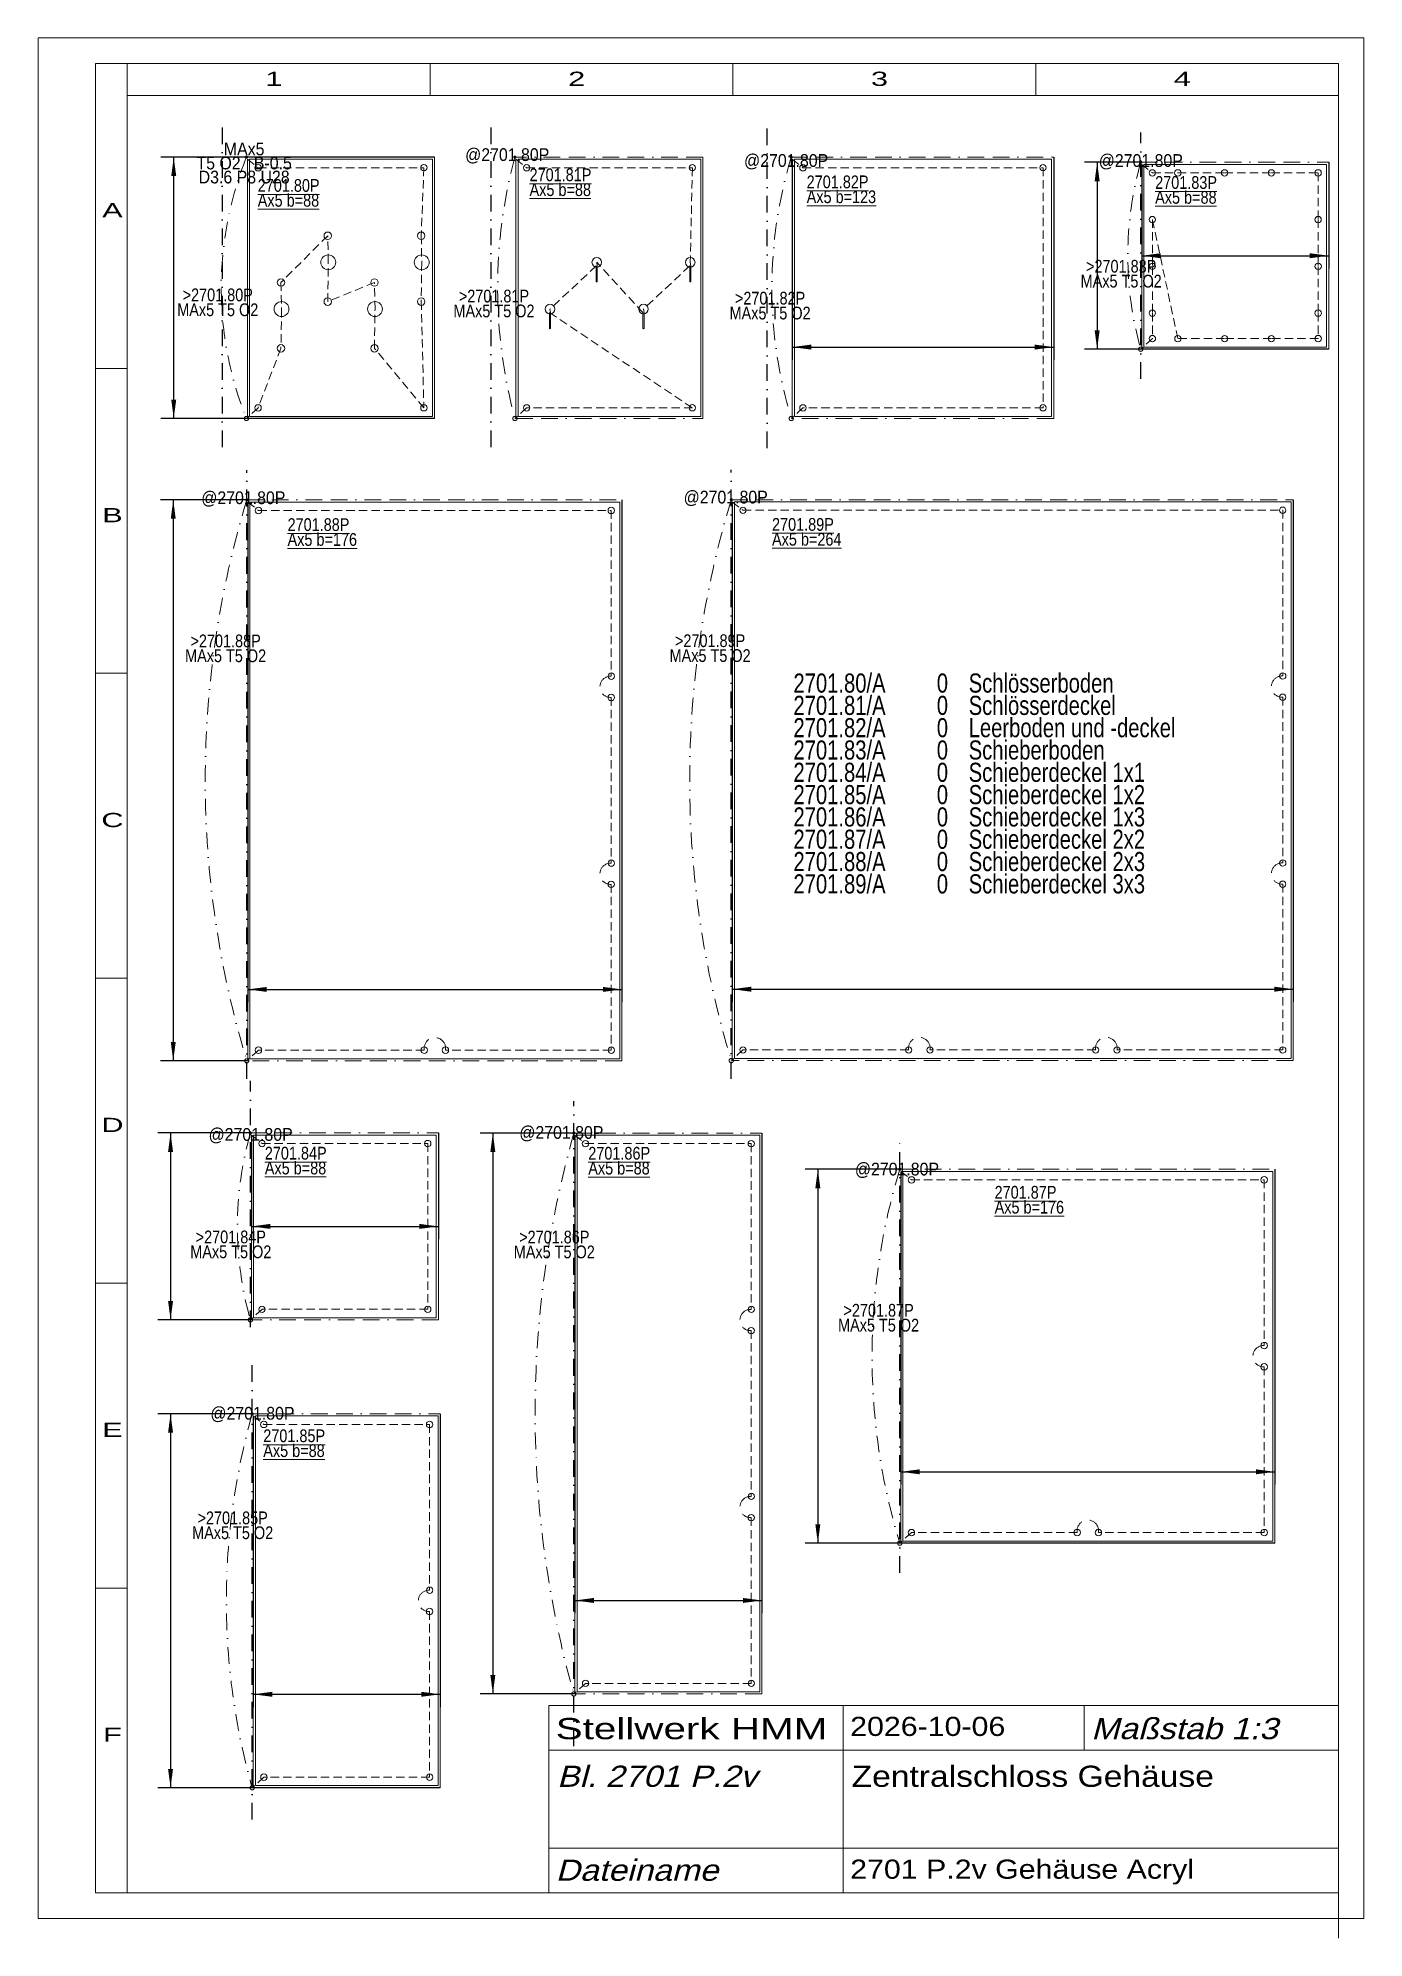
# Model space of a CAD drawing. Extents: x 3 to 627, y -6 to 888.
import ezdxf
from ezdxf.enums import TextEntityAlignment as Align

# ---------------------------------------------------------------- set-up
doc = ezdxf.new("R2010")
doc.units = 0
doc.header["$LTSCALE"] = 15.75
for name, pattern in [('BORDER', [1.75, 0.5, -0.25, 0.5, -0.25, 0, -0.25]), ('DASHDOT', [1, 0.5, -0.25, 0, -0.25]), ('DASHED', [0.75, 0.5, -0.25]), ('HIDDEN', [0.375, 0.25, -0.125]), ('PHANTOM', [2.5, 1.25, -0.25, 0.25, -0.25, 0.25, -0.25])]:
    doc.linetypes.add(name, pattern=pattern)
for name, color, linetype, lineweight in [('2701 BODEN UND DECKEL', 142, 'CONTINUOUS', 18), ('2701_80P', 230, 'CONTINUOUS', 13), ('2701_81P', 230, 'CONTINUOUS', 13), ('2701_82P', 230, 'CONTINUOUS', 13), ('2701_83P', 230, 'CONTINUOUS', 13), ('2701_84P', 230, 'CONTINUOUS', 13), ('2701_85P', 230, 'CONTINUOUS', 13), ('2701_86P', 230, 'CONTINUOUS', 13), ('2701_87P', 230, 'CONTINUOUS', 13), ('2701_88P', 230, 'CONTINUOUS', 13), ('2701_89P', 230, 'CONTINUOUS', 13), ('2701___ ZENTRALSCHLOSS', 230, 'CONTINUOUS', 13), ('BEMASSUNG', 7, 'CONTINUOUS', 25), ('BESCHRIFTUNG0', 7, 'CONTINUOUS', 25), ('MASSGRENZEN', 172, 'CONTINUOUS', 25), ('MASSLINIEN', 172, 'CONTINUOUS', 25), ('MASSTEXTE', 212, 'CONTINUOUS', 25), ('MITTELLINIEN', 5, 'DASHDOT', 25), ('STANDARD', 7, 'CONTINUOUS', 0)]:
    doc.layers.add(name, color=color, linetype=linetype, lineweight=lineweight)
doc.styles.add('Arial', font='arial.ttf')

# ---------------------------------------------------------------- blocks, each defined once
blk = doc.blocks.new('D548357632')
at = {"layer": 'MASSGRENZEN'}
for points in [[(357.97, 742.53), (366.89, 743.7), (366.89, 741.35)], [(480.97, 742.53), (472.05, 741.35), (472.05, 743.7)]]:
    blk.add_solid(points, dxfattribs=at)
at = {"layer": 'MASSLINIEN', "color": 172}
for p, q in [((480.97, 831.92), (480.97, 736.53)), ((357.97, 830.92), (357.97, 736.53)), ((357.97, 742.53), (480.97, 742.53))]:
    blk.add_line(p, q, dxfattribs=at)
blk = doc.blocks.new('D548357376')
at = {"layer": 'MASSGRENZEN'}
for points in [[(522.43, 785.53), (531.35, 786.7), (531.35, 784.35)], [(610.43, 785.53), (601.5, 784.35), (601.5, 786.7)]]:
    blk.add_solid(points, dxfattribs=at)
at = {"layer": 'MASSLINIEN', "color": 172}
for p, q in [((522.43, 828.53), (522.43, 779.53)), ((610.43, 829.53), (610.43, 779.53)), ((522.43, 785.53), (610.43, 785.53))]:
    blk.add_line(p, q, dxfattribs=at)
blk = doc.blocks.new('D548357120')
at = {"layer": 'MASSGRENZEN'}
for points in [[(101.75, 440.22), (110.68, 441.4), (110.68, 439.05)], [(277.75, 440.22), (268.83, 439.05), (268.83, 441.4)]]:
    blk.add_solid(points, dxfattribs=at)
at = {"layer": 'MASSLINIEN', "color": 172}
for p, q in [((101.75, 669.62), (101.75, 434.22)), ((277.75, 670.62), (277.75, 434.22)), ((101.75, 440.22), (277.75, 440.22))]:
    blk.add_line(p, q, dxfattribs=at)
blk = doc.blocks.new('D548356864')
at = {"layer": 'MASSGRENZEN'}
for points in [[(103.44, 328.68), (112.36, 329.86), (112.36, 327.51)], [(191.44, 328.68), (182.51, 327.51), (182.51, 329.86)]]:
    blk.add_solid(points, dxfattribs=at)
at = {"layer": 'MASSLINIEN', "color": 172}
for p, q in [((103.44, 371.68), (103.44, 322.68)), ((191.44, 372.68), (191.44, 322.68)), ((103.44, 328.68), (191.44, 328.68))]:
    blk.add_line(p, q, dxfattribs=at)
blk = doc.blocks.new('D548356608')
at = {"layer": 'MASSGRENZEN'}
for points in [[(409.03, 213.18), (417.96, 214.36), (417.96, 212.01)], [(585.03, 213.18), (576.11, 212.01), (576.11, 214.36)]]:
    blk.add_solid(points, dxfattribs=at)
at = {"layer": 'MASSLINIEN', "color": 172}
for p, q in [((409.03, 354.58), (409.03, 207.18)), ((585.03, 355.58), (585.03, 207.18)), ((409.03, 213.18), (585.03, 213.18))]:
    blk.add_line(p, q, dxfattribs=at)
blk = doc.blocks.new('D548356096')
at = {"layer": 'MASSGRENZEN'}
for points in [[(329.74, 440.32), (338.66, 441.49), (338.66, 439.14)], [(593.74, 440.32), (584.81, 439.14), (584.81, 441.49)]]:
    blk.add_solid(points, dxfattribs=at)
at = {"layer": 'MASSLINIEN', "color": 172}
for p, q in [((593.74, 670.71), (593.74, 434.32)), ((329.74, 669.71), (329.74, 434.32)), ((329.74, 440.32), (593.74, 440.32))]:
    blk.add_line(p, q, dxfattribs=at)
blk = doc.blocks.new('D548355840')
at = {"layer": 'MASSGRENZEN'}
for points in [[(104.3, 108.47), (113.23, 109.64), (113.23, 107.3)], [(192.3, 108.47), (183.38, 107.3), (183.38, 109.64)]]:
    blk.add_solid(points, dxfattribs=at)
at = {"layer": 'MASSLINIEN', "color": 172}
for p, q in [((104.3, 239.47), (104.3, 102.47)), ((192.3, 240.47), (192.3, 102.47)), ((104.3, 108.47), (192.3, 108.47))]:
    blk.add_line(p, q, dxfattribs=at)
blk = doc.blocks.new('D548355584')
at = {"layer": 'MASSGRENZEN'}
for points in [[(255.67, 152.63), (264.59, 153.81), (264.59, 151.46)], [(343.67, 152.63), (334.74, 151.46), (334.74, 153.81)]]:
    blk.add_solid(points, dxfattribs=at)
at = {"layer": 'MASSLINIEN', "color": 172}
for p, q in [((255.67, 371.63), (255.67, 146.63)), ((343.67, 372.63), (343.67, 146.63)), ((255.67, 152.63), (343.67, 152.63))]:
    blk.add_line(p, q, dxfattribs=at)
blk = doc.blocks.new('D548355328')
at = {"layer": 'MASSGRENZEN'}
for points in [[(66.87, 831.92), (68.05, 823), (65.7, 823)], [(66.87, 708.92), (65.7, 717.85), (68.05, 717.85)]]:
    blk.add_solid(points, dxfattribs=at)
at = {"layer": 'MASSLINIEN', "color": 172}
for p, q in [((189.59, 831.92), (60.87, 831.92)), ((66.87, 708.92), (66.87, 831.92)), ((189.59, 708.92), (60.87, 708.92))]:
    blk.add_line(p, q, dxfattribs=at)
blk = doc.blocks.new('D548355072')
at = {"layer": 'MASSGRENZEN'}
for points in [[(66.64, 670.62), (67.81, 661.7), (65.47, 661.7)], [(66.64, 406.62), (65.47, 415.54), (67.81, 415.54)]]:
    blk.add_solid(points, dxfattribs=at)
at = {"layer": 'MASSLINIEN', "color": 172}
for p, q in [((101.25, 670.62), (60.64, 670.62)), ((66.64, 670.62), (66.64, 406.62)), ((101.75, 406.62), (60.64, 406.62))]:
    blk.add_line(p, q, dxfattribs=at)
blk = doc.blocks.new('D548354816')
at = {"layer": 'MASSGRENZEN'}
for points in [[(65.38, 372.68), (66.55, 363.76), (64.2, 363.76)], [(65.38, 284.68), (64.2, 293.61), (66.55, 293.61)]]:
    blk.add_solid(points, dxfattribs=at)
at = {"layer": 'MASSLINIEN', "color": 172}
for p, q in [((102.94, 372.68), (59.38, 372.68)), ((65.38, 372.68), (65.38, 284.68)), ((103.44, 284.68), (59.38, 284.68))]:
    blk.add_line(p, q, dxfattribs=at)
blk = doc.blocks.new('D548354560')
at = {"layer": 'MASSGRENZEN'}
for points in [[(65.38, 240.47), (66.55, 231.55), (64.2, 231.55)], [(65.38, 64.47), (64.2, 73.39), (66.55, 73.39)]]:
    blk.add_solid(points, dxfattribs=at)
at = {"layer": 'MASSLINIEN', "color": 172}
for p, q in [((103.8, 240.47), (59.38, 240.47)), ((65.38, 240.47), (65.38, 64.47)), ((192.3, 64.47), (59.38, 64.47))]:
    blk.add_line(p, q, dxfattribs=at)
blk = doc.blocks.new('D548354304')
at = {"layer": 'MASSGRENZEN'}
for points in [[(217.05, 372.63), (218.22, 363.71), (215.87, 363.71)], [(217.05, 108.63), (215.87, 117.56), (218.22, 117.56)]]:
    blk.add_solid(points, dxfattribs=at)
at = {"layer": 'MASSLINIEN', "color": 172}
for p, q in [((255.17, 372.63), (211.05, 372.63)), ((217.05, 372.63), (217.05, 108.63)), ((255.67, 108.63), (211.05, 108.63))]:
    blk.add_line(p, q, dxfattribs=at)
blk = doc.blocks.new('D548354048')
at = {"layer": 'MASSGRENZEN'}
for points in [[(369.98, 355.58), (371.16, 346.66), (368.81, 346.66)], [(369.98, 179.58), (368.81, 188.5), (371.16, 188.5)]]:
    blk.add_solid(points, dxfattribs=at)
at = {"layer": 'MASSLINIEN', "color": 172}
for p, q in [((408.53, 355.58), (363.98, 355.58)), ((369.98, 355.58), (369.98, 179.58)), ((585.03, 179.58), (363.98, 179.58))]:
    blk.add_line(p, q, dxfattribs=at)
blk = doc.blocks.new('D548353792')
at = {"layer": 'MASSGRENZEN'}
for points in [[(501.43, 829.53), (502.6, 820.6), (500.25, 820.6)], [(501.43, 741.53), (500.25, 750.45), (502.6, 750.45)]]:
    blk.add_solid(points, dxfattribs=at)
at = {"layer": 'MASSLINIEN', "color": 172}
for p, q in [((521.93, 829.53), (495.43, 829.53)), ((501.43, 829.53), (501.43, 741.53)), ((610.43, 741.53), (495.43, 741.53))]:
    blk.add_line(p, q, dxfattribs=at)

msp = doc.modelspace()

# ---------------------------------------------------------------- linework, layer by layer
at = {"layer": '2701 BODEN UND DECKEL'}
for p, q in [((188.59, 830.92), (102.59, 830.92)), ((102.59, 830.92), (102.59, 709.92)), ((188.59, 709.92), (188.59, 830.92)), ((228.94, 830.92), (228.94, 709.92)), ((314.94, 830.92), (228.94, 830.92)), ((314.94, 709.92), (314.94, 830.92)), ((358.97, 830.92), (479.97, 830.92)), ((358.97, 709.92), (358.97, 830.92)), ((479.97, 830.92), (479.97, 709.92)), ((523.43, 828.53), (609.43, 828.53)), ((523.43, 742.53), (523.43, 828.53)), ((609.43, 828.53), (609.43, 742.53)), ((609.43, 742.53), (523.43, 742.53)), ((102.59, 709.92), (188.59, 709.92)), ((228.94, 709.92), (314.94, 709.92)), ((479.97, 709.92), (358.97, 709.92)), ((102.75, 669.62), (276.75, 669.62)), ((102.75, 407.62), (102.75, 669.62)), ((276.75, 669.62), (276.75, 407.62)), ((330.74, 407.71), (330.74, 669.71)), ((330.74, 669.71), (592.74, 669.71)), ((592.74, 669.71), (592.74, 407.71)), ((276.75, 407.62), (102.75, 407.62)), ((592.74, 407.71), (330.74, 407.71)), ((104.44, 371.68), (190.44, 371.68)), ((104.44, 285.68), (104.44, 371.68)), ((190.44, 371.68), (190.44, 285.68)), ((256.67, 109.63), (256.67, 371.63)), ((256.67, 371.63), (342.67, 371.63)), ((342.67, 371.63), (342.67, 109.63)), ((410.03, 180.58), (410.03, 354.58)), ((410.03, 354.58), (584.03, 354.58)), ((584.03, 354.58), (584.03, 180.58)), ((190.44, 285.68), (104.44, 285.68)), ((105.3, 239.47), (191.3, 239.47)), ((105.3, 65.47), (105.3, 239.47)), ((191.3, 239.47), (191.3, 65.47)), ((584.03, 180.58), (410.03, 180.58)), ((342.67, 109.63), (256.67, 109.63)), ((191.3, 65.47), (105.3, 65.47))]:
    msp.add_line(p, q, dxfattribs=at)
at = {"layer": '2701_80P', "linetype": 'BORDER'}
for p, q in [((189.59, 831.92), (101.09, 831.92)), ((101.59, 708.92), (189.59, 708.92))]:
    msp.add_line(p, q, dxfattribs=at)
at = {"layer": '2701_80P', "linetype": 'CONTINUOUS'}
for p, q in [((189.59, 708.92), (189.59, 831.92)), ((101.59, 830.92), (101.59, 708.92))]:
    msp.add_line(p, q, dxfattribs=at)
at = {"layer": '2701_80P', "linetype": 'HIDDEN'}
for p, q in [((101.59, 830.92), (106.59, 826.92)), ((106.59, 826.92), (184.59, 826.95)), ((184.59, 826.95), (183.34, 794.93)), ((139.34, 794.93), (117.34, 772.93)), ((139.59, 782.43), (139.34, 794.93)), ((183.34, 794.93), (183.59, 782.43)), ((139.34, 763.93), (139.59, 782.43)), ((183.59, 782.43), (183.34, 763.93)), ((117.34, 772.93), (117.59, 760.43)), ((161.34, 772.93), (139.34, 763.93)), ((161.59, 760.43), (161.34, 772.93)), ((117.59, 760.43), (117.34, 741.93)), ((161.34, 741.93), (161.59, 760.43)), ((183.34, 763.93), (184.59, 713.95)), ((117.34, 741.93), (106.59, 713.92)), ((184.59, 713.95), (161.34, 741.93)), ((106.59, 713.92), (101.09, 708.92))]:
    msp.add_line(p, q, dxfattribs=at)
at = {"layer": '2701_80P', "linetype": 'PHANTOM'}
for centre, radius in [((101.09, 831.92), 0.5), ((101.09, 708.92), 1)]:
    msp.add_circle(centre, radius, dxfattribs=at)
at = {"layer": '2701_80P'}
for centre, radius in [((106.59, 826.92), 1.5), ((184.59, 826.95), 1.5), ((139.34, 794.93), 1.75), ((183.34, 794.93), 1.75), ((139.59, 782.43), 3.5), ((183.59, 782.43), 3.5), ((117.34, 772.93), 1.75), ((161.34, 772.93), 1.75), ((117.59, 760.43), 3.5), ((139.34, 763.93), 1.75), ((161.59, 760.43), 3.5), ((183.34, 763.93), 1.75), ((117.34, 741.93), 1.75), ((161.34, 741.93), 1.75), ((106.59, 713.92), 1.5), ((184.59, 713.95), 1.5)]:
    msp.add_circle(centre, radius, dxfattribs=at)
at = {"layer": '2701_81P', "linetype": 'BORDER'}
for p, q in [((315.94, 831.92), (227.44, 831.92)), ((227.94, 708.92), (315.94, 708.92))]:
    msp.add_line(p, q, dxfattribs=at)
at = {"layer": '2701_81P', "linetype": 'CONTINUOUS'}
for p, q in [((315.94, 708.92), (315.94, 831.92)), ((227.94, 830.92), (227.94, 708.92))]:
    msp.add_line(p, q, dxfattribs=at)
at = {"layer": '2701_81P', "linetype": 'HIDDEN'}
for p, q in [((227.94, 830.92), (232.94, 826.92)), ((232.94, 826.92), (310.94, 826.95)), ((310.94, 826.95), (309.94, 782.43)), ((265.69, 780.74), (243.94, 760.43)), ((287.69, 758.74), (265.94, 782.43)), ((309.69, 780.74), (287.94, 760.43)), ((243.69, 758.74), (310.94, 713.95)), ((232.94, 713.92), (227.44, 708.92)), ((310.94, 713.95), (232.94, 713.92))]:
    msp.add_line(p, q, dxfattribs=at)
at = {"layer": '2701_81P'}
for p, q in [((265.69, 780.74), (265.69, 773.43)), ((266.19, 780.74), (265.94, 782.43)), ((266.19, 780.74), (266.19, 773.43)), ((309.69, 780.74), (309.69, 773.43)), ((310.19, 780.74), (309.94, 782.43)), ((310.19, 780.74), (310.19, 773.43)), ((244.19, 758.74), (243.94, 760.43)), ((288.19, 758.74), (287.94, 760.43)), ((243.69, 758.74), (243.69, 751.43)), ((244.19, 758.74), (244.19, 751.43)), ((287.69, 758.74), (287.69, 751.43)), ((288.19, 758.74), (288.19, 751.43))]:
    msp.add_line(p, q, dxfattribs=at)
at = {"layer": '2701_81P', "linetype": 'PHANTOM'}
for centre, radius in [((227.44, 831.92), 0.5), ((227.44, 708.92), 1)]:
    msp.add_circle(centre, radius, dxfattribs=at)
at = {"layer": '2701_81P'}
for centre, radius in [((232.94, 826.92), 1.5), ((310.94, 826.95), 1.5), ((265.94, 782.43), 2.25), ((309.94, 782.43), 2.25), ((243.94, 760.43), 2.25), ((287.94, 760.43), 2.25), ((232.94, 713.92), 1.5), ((310.94, 713.95), 1.5)]:
    msp.add_circle(centre, radius, dxfattribs=at)
for centre in [(265.94, 773.43), (309.94, 773.43), (243.94, 751.43), (287.94, 751.43)]:
    msp.add_arc(centre, 0.25, 180, 360, dxfattribs=at)
at = {"layer": '2701_82P', "linetype": 'BORDER'}
for p, q in [((357.47, 831.92), (480.97, 831.92)), ((480.97, 708.92), (357.97, 708.92))]:
    msp.add_line(p, q, dxfattribs=at)
at = {"layer": '2701_82P', "linetype": 'CONTINUOUS'}
for p, q in [((480.97, 831.92), (480.97, 708.92)), ((357.97, 708.92), (357.97, 830.92))]:
    msp.add_line(p, q, dxfattribs=at)
at = {"layer": '2701_82P', "linetype": 'HIDDEN'}
for p, q in [((357.97, 830.92), (362.97, 826.92)), ((362.97, 826.92), (475.97, 826.95)), ((475.97, 826.95), (475.97, 713.95)), ((362.97, 713.92), (357.47, 708.92)), ((475.97, 713.95), (362.97, 713.92))]:
    msp.add_line(p, q, dxfattribs=at)
at = {"layer": '2701_82P', "linetype": 'PHANTOM'}
for centre, radius in [((357.47, 831.92), 0.5), ((357.47, 708.92), 1)]:
    msp.add_circle(centre, radius, dxfattribs=at)
at = {"layer": '2701_82P'}
for centre in [(362.97, 826.92), (475.97, 826.95), (362.97, 713.92), (475.97, 713.95)]:
    msp.add_circle(centre, 1.5, dxfattribs=at)
at = {"layer": '2701_83P', "linetype": 'BORDER'}
for p, q in [((521.93, 829.53), (610.43, 829.53)), ((610.43, 741.53), (522.43, 741.53))]:
    msp.add_line(p, q, dxfattribs=at)
at = {"layer": '2701_83P', "linetype": 'HIDDEN'}
for p, q in [((522.43, 828.53), (527.41, 824.53)), ((527.41, 824.53), (539.4, 824.53)), ((539.4, 824.53), (561.4, 824.53)), ((561.4, 824.53), (583.4, 824.53)), ((583.4, 824.53), (605.4, 824.53)), ((605.4, 824.53), (605.4, 802.53)), ((539.42, 746.51), (527.41, 802.53)), ((527.41, 802.53), (527.41, 780.53)), ((605.4, 802.53), (605.43, 780.53)), ((527.41, 780.53), (527.41, 758.53)), ((605.43, 780.53), (605.43, 758.53)), ((527.41, 758.53), (527.43, 746.53)), ((605.43, 758.53), (605.43, 746.53)), ((527.43, 746.53), (521.93, 741.53)), ((561.42, 746.51), (539.42, 746.51)), ((583.42, 746.51), (561.42, 746.51)), ((605.43, 746.53), (583.42, 746.51))]:
    msp.add_line(p, q, dxfattribs=at)
at = {"layer": '2701_83P', "linetype": 'CONTINUOUS'}
for p, q in [((522.43, 741.53), (522.43, 828.53)), ((610.43, 829.53), (610.43, 741.53))]:
    msp.add_line(p, q, dxfattribs=at)
at = {"layer": '2701_83P', "linetype": 'PHANTOM'}
for centre, radius in [((521.93, 829.53), 0.5), ((521.93, 741.53), 1)]:
    msp.add_circle(centre, radius, dxfattribs=at)
at = {"layer": '2701_83P'}
for centre in [(527.41, 824.53), (539.4, 824.53), (561.4, 824.53), (583.4, 824.53), (605.4, 824.53), (527.41, 802.53), (605.4, 802.53), (527.41, 780.53), (605.43, 780.53), (527.41, 758.53), (605.43, 758.53), (527.43, 746.53), (539.42, 746.51), (561.42, 746.51), (583.42, 746.51), (605.43, 746.53)]:
    msp.add_circle(centre, 1.5, dxfattribs=at)
at = {"layer": '2701_84P', "linetype": 'BORDER'}
for p, q in [((102.94, 372.68), (191.44, 372.68)), ((191.44, 284.68), (103.44, 284.68))]:
    msp.add_line(p, q, dxfattribs=at)
at = {"layer": '2701_84P', "linetype": 'HIDDEN'}
for p, q in [((103.44, 371.68), (108.42, 367.68)), ((108.42, 367.68), (186.41, 367.68)), ((186.41, 367.68), (186.44, 289.68)), ((108.44, 289.68), (102.94, 284.68)), ((186.44, 289.68), (108.44, 289.68))]:
    msp.add_line(p, q, dxfattribs=at)
at = {"layer": '2701_84P', "linetype": 'CONTINUOUS'}
for p, q in [((103.44, 284.68), (103.44, 371.68)), ((191.44, 372.68), (191.44, 284.68))]:
    msp.add_line(p, q, dxfattribs=at)
at = {"layer": '2701_84P', "linetype": 'PHANTOM'}
for centre, radius in [((102.94, 372.68), 0.5), ((102.94, 284.68), 1)]:
    msp.add_circle(centre, radius, dxfattribs=at)
at = {"layer": '2701_84P'}
for centre in [(108.42, 367.68), (186.41, 367.68), (108.44, 289.68), (186.44, 289.68)]:
    msp.add_circle(centre, 1.5, dxfattribs=at)
at = {"layer": '2701_85P', "linetype": 'BORDER'}
for p, q in [((103.8, 240.47), (192.3, 240.47)), ((192.3, 64.47), (104.3, 64.47))]:
    msp.add_line(p, q, dxfattribs=at)
at = {"layer": '2701_85P', "linetype": 'HIDDEN'}
for p, q in [((104.3, 239.47), (109.28, 235.47)), ((109.28, 235.47), (187.27, 235.47)), ((187.27, 235.47), (187.3, 157.47)), ((187.27, 147.47), (187.3, 69.47)), ((109.3, 69.47), (103.8, 64.47)), ((187.3, 69.47), (109.3, 69.47))]:
    msp.add_line(p, q, dxfattribs=at)
at = {"layer": '2701_85P', "linetype": 'CONTINUOUS'}
for p, q in [((104.3, 64.47), (104.3, 239.47)), ((192.3, 240.47), (192.3, 64.47))]:
    msp.add_line(p, q, dxfattribs=at)
at = {"layer": '2701_85P', "linetype": 'PHANTOM'}
for centre, radius in [((103.8, 240.47), 0.5), ((103.8, 64.47), 1)]:
    msp.add_circle(centre, radius, dxfattribs=at)
at = {"layer": '2701_85P'}
for centre in [(109.28, 235.47), (187.27, 235.47), (187.3, 157.47), (187.27, 147.47), (109.3, 69.47), (187.3, 69.47)]:
    msp.add_circle(centre, 1.5, dxfattribs=at)
at = {"layer": '2701_85P', "linetype": 'DASHED'}
msp.add_arc((186.98, 152.47), 5.01, 86.35603, 273.30959, dxfattribs=at)
at = {"layer": '2701_86P', "linetype": 'BORDER'}
for p, q in [((255.17, 372.63), (343.67, 372.63)), ((343.67, 108.63), (255.67, 108.63))]:
    msp.add_line(p, q, dxfattribs=at)
at = {"layer": '2701_86P', "linetype": 'HIDDEN'}
for p, q in [((255.67, 371.63), (260.65, 367.63)), ((260.65, 367.63), (338.64, 367.63)), ((338.64, 367.63), (338.67, 289.63)), ((338.64, 279.63), (338.67, 201.63)), ((338.64, 191.63), (338.67, 113.63)), ((260.67, 113.63), (255.17, 108.63)), ((338.67, 113.63), (260.67, 113.63))]:
    msp.add_line(p, q, dxfattribs=at)
at = {"layer": '2701_86P', "linetype": 'CONTINUOUS'}
for p, q in [((255.67, 108.63), (255.67, 371.63)), ((343.67, 372.63), (343.67, 108.63))]:
    msp.add_line(p, q, dxfattribs=at)
at = {"layer": '2701_86P', "linetype": 'PHANTOM'}
for centre, radius in [((255.17, 372.63), 0.5), ((255.17, 108.63), 1)]:
    msp.add_circle(centre, radius, dxfattribs=at)
at = {"layer": '2701_86P'}
for centre in [(260.65, 367.63), (338.64, 367.63), (338.67, 289.63), (338.64, 279.63), (338.67, 201.63), (338.64, 191.63), (260.67, 113.63), (338.67, 113.63)]:
    msp.add_circle(centre, 1.5, dxfattribs=at)
at = {"layer": '2701_86P', "linetype": 'DASHED'}
for centre in [(338.35, 284.63), (338.35, 196.63)]:
    msp.add_arc(centre, 5.01, 86.35603, 273.30959, dxfattribs=at)
at = {"layer": '2701_87P', "linetype": 'BORDER'}
for p, q in [((408.53, 355.58), (585.03, 355.58)), ((585.03, 179.58), (409.03, 179.58))]:
    msp.add_line(p, q, dxfattribs=at)
at = {"layer": '2701_87P', "linetype": 'HIDDEN'}
for p, q in [((409.03, 354.58), (414.03, 350.58)), ((414.03, 350.58), (580.03, 350.61)), ((580.03, 350.61), (580.06, 272.61)), ((580.03, 262.61), (580.06, 184.59)), ((414.03, 184.58), (408.53, 179.58)), ((492.04, 184.59), (414.03, 184.58)), ((580.06, 184.59), (502.03, 184.58))]:
    msp.add_line(p, q, dxfattribs=at)
at = {"layer": '2701_87P', "linetype": 'CONTINUOUS'}
for p, q in [((409.03, 179.58), (409.03, 354.58)), ((585.03, 355.58), (585.03, 179.58))]:
    msp.add_line(p, q, dxfattribs=at)
at = {"layer": '2701_87P', "linetype": 'PHANTOM'}
for centre, radius in [((408.53, 355.58), 0.5), ((408.53, 179.58), 1)]:
    msp.add_circle(centre, radius, dxfattribs=at)
at = {"layer": '2701_87P'}
for centre in [(414.03, 350.58), (580.03, 350.61), (580.06, 272.61), (580.03, 262.61), (414.03, 184.58), (492.04, 184.59), (502.03, 184.58), (580.06, 184.59)]:
    msp.add_circle(centre, 1.5, dxfattribs=at)
at = {"layer": '2701_87P', "linetype": 'DASHED'}
for centre, radius, start, end in [((579.74, 267.61), 5.01, 86.35603, 273.30959), ((497.04, 185.43), 5.07, 350.39467, 549.44816)]:
    msp.add_arc(centre, radius, start, end, dxfattribs=at)
at = {"layer": '2701_88P', "linetype": 'BORDER'}
for p, q in [((101.25, 670.62), (277.75, 670.62)), ((277.75, 406.62), (101.75, 406.62))]:
    msp.add_line(p, q, dxfattribs=at)
at = {"layer": '2701_88P', "linetype": 'CONTINUOUS'}
for p, q in [((101.75, 406.62), (101.75, 669.62)), ((277.75, 670.62), (277.75, 406.62))]:
    msp.add_line(p, q, dxfattribs=at)
at = {"layer": '2701_88P', "linetype": 'HIDDEN'}
for p, q in [((101.75, 669.62), (106.75, 665.62)), ((106.75, 665.62), (272.75, 665.65)), ((272.75, 665.65), (272.78, 587.65)), ((272.75, 577.65), (272.78, 499.65)), ((272.75, 489.65), (272.78, 411.63)), ((106.75, 411.62), (101.25, 406.62)), ((184.76, 411.63), (106.75, 411.62)), ((272.78, 411.63), (194.75, 411.62))]:
    msp.add_line(p, q, dxfattribs=at)
at = {"layer": '2701_88P', "linetype": 'PHANTOM'}
for centre, radius in [((101.25, 670.62), 0.5), ((101.25, 406.62), 1)]:
    msp.add_circle(centre, radius, dxfattribs=at)
at = {"layer": '2701_88P'}
for centre in [(106.75, 665.62), (272.75, 665.65), (272.78, 587.65), (272.75, 577.65), (272.78, 499.65), (272.75, 489.65), (106.75, 411.62), (184.76, 411.63), (194.75, 411.62), (272.78, 411.63)]:
    msp.add_circle(centre, 1.5, dxfattribs=at)
at = {"layer": '2701_88P', "linetype": 'DASHED'}
for centre, radius, start, end in [((272.46, 582.65), 5.01, 86.35603, 273.30959), ((272.46, 494.65), 5.01, 86.35603, 273.30959), ((189.76, 412.47), 5.07, 350.39467, 549.44816)]:
    msp.add_arc(centre, radius, start, end, dxfattribs=at)
at = {"layer": '2701_89P', "linetype": 'BORDER'}
for p, q in [((329.24, 670.71), (593.74, 670.71)), ((593.74, 406.71), (329.74, 406.71))]:
    msp.add_line(p, q, dxfattribs=at)
at = {"layer": '2701_89P', "linetype": 'CONTINUOUS'}
for p, q in [((593.74, 670.71), (593.74, 406.71)), ((329.74, 406.71), (329.74, 669.71))]:
    msp.add_line(p, q, dxfattribs=at)
at = {"layer": '2701_89P', "linetype": 'HIDDEN'}
for p, q in [((329.74, 669.71), (334.74, 665.71)), ((334.74, 665.71), (588.74, 665.74)), ((588.74, 665.74), (588.77, 587.74)), ((588.74, 577.74), (588.77, 499.74)), ((588.74, 489.74), (588.77, 411.73)), ((334.74, 411.71), (329.24, 406.71)), ((412.74, 411.73), (334.74, 411.71)), ((500.74, 411.73), (422.74, 411.71)), ((588.77, 411.73), (510.74, 411.71))]:
    msp.add_line(p, q, dxfattribs=at)
at = {"layer": '2701_89P', "linetype": 'PHANTOM'}
for centre, radius in [((329.24, 670.71), 0.5), ((329.24, 406.71), 1)]:
    msp.add_circle(centre, radius, dxfattribs=at)
at = {"layer": '2701_89P'}
for centre in [(334.74, 665.71), (588.74, 665.74), (588.77, 587.74), (588.74, 577.74), (588.77, 499.74), (588.74, 489.74), (334.74, 411.71), (412.74, 411.73), (422.74, 411.71), (500.74, 411.73), (510.74, 411.71), (588.77, 411.73)]:
    msp.add_circle(centre, 1.5, dxfattribs=at)
at = {"layer": '2701_89P', "linetype": 'DASHED'}
for centre, radius, start, end in [((588.45, 582.74), 5.01, 86.35603, 273.30959), ((588.45, 494.74), 5.01, 86.35603, 273.30959), ((417.74, 412.56), 5.07, 350.39467, 549.44816), ((505.74, 412.56), 5.07, 350.39467, 549.44816)]:
    msp.add_arc(centre, radius, start, end, dxfattribs=at)
at = {"layer": '2701___ ZENTRALSCHLOSS', "linetype": 'DASHDOT'}
for centre, radius, start, end in [((254.49, 770.42), 165.26, 158.15251, 201.84749), ((455.66, 770.42), 236.37, 164.91888, 195.08112), ((560.35, 770.42), 211.99, 163.13597, 196.86403), ((678.07, 785.53), 162.22, 164.26242, 195.73758), ((764.68, 538.71), 455.01, 163.13597, 196.86403), ((536.7, 538.62), 455.01, 163.13597, 196.86403), ((259.08, 328.68), 162.22, 164.26242, 195.73758), ((723.59, 240.63), 486.67, 164.26242, 195.73758), ((698.83, 267.58), 303.34, 163.13597, 196.86403), ((416.09, 152.47), 324.45, 164.26242, 195.73758)]:
    msp.add_arc(centre, radius, start, end, dxfattribs=at)
at = {"layer": 'MITTELLINIEN'}
for p, q in [((89.72, 845.92), (89.72, 694.92)), ((216.06, 845.92), (216.06, 694.92)), ((346.09, 694.92), (346.09, 845.92)), ((521.93, 727.53), (521.93, 843.53)), ((101.25, 398.12), (101.25, 684.62)), ((329.24, 398.21), (329.24, 684.71)), ((102.94, 281.25), (102.94, 397.25)), ((255.17, 84.06), (255.17, 387.63)), ((408.53, 165.58), (408.53, 369.58)), ((103.8, 49.47), (103.8, 265.04))]:
    msp.add_line(p, q, dxfattribs=at)
at = {"layer": 'STANDARD'}
for p, q in [((3, 3), (3, 888)), ((3, 888), (627, 888)), ((627, 888), (627, 3)), ((30, 15), (30, 876)), ((30, 876), (45, 876)), ((45, 876), (615, 876)), ((45, 861), (45, 876)), ((187.5, 876), (187.5, 861)), ((330, 876), (330, 861)), ((472.5, 876), (472.5, 861)), ((615, 876), (615, 861)), ((615, 876), (615, -6.23)), ((45, 861), (615, 861)), ((45, 15), (45, 861)), ((30, 732.5), (45, 732.5)), ((30, 589), (45, 589)), ((615, 525.12), (615, 15)), ((30, 445.5), (45, 445.5)), ((30, 302), (45, 302)), ((30, 158.5), (45, 158.5)), ((30, 15), (45, 15)), ((615, 15), (45, 15)), ((627, 3), (3, 3))]:
    msp.add_line(p, q, dxfattribs=at)
at = {"layer": 'STANDARD', "lineweight": 0}
for p, q in [((243.32, 103.2), (615, 103.2)), ((243.32, 103.2), (243.32, 15)), ((381.92, 103.2), (381.92, 15)), ((495.32, 103.2), (495.32, 82.2)), ((243.32, 82.2), (615, 82.2)), ((243.32, 36), (615, 36))]:
    msp.add_line(p, q, dxfattribs=at)

# ---------------------------------------------------------------- block references
at = {"layer": 'BEMASSUNG'}
for name in ['D548355328', 'D548357632', 'D548353792', 'D548357376', 'D548356096', 'D548355072', 'D548357120', 'D548354816', 'D548356864', 'D548354304', 'D548355584', 'D548354048', 'D548356608', 'D548354560', 'D548355840']:
    msp.add_blockref(name, (0, 0), dxfattribs=at)

# ---------------------------------------------------------------- texts
at = {"layer": '2701_80P', "insert": (100.01, 829.12), "char_height": 6, "attachment_point": 5, "line_spacing_factor": 0.66, "style": 'Arial'}
msp.add_mtext('\\W0.891844;MAx5\\PT5 O2   B-0.5\\PD3.6 P8 U28\\P', dxfattribs=at)
at = {"layer": '2701_81P', "style": 'Arial', "width": 0.891737}
msp.add_text('@2701.80P', height=6, dxfattribs=at).set_placement((204.01, 830.11))
at = {"layer": '2701_82P', "style": 'Arial', "width": 0.891737}
msp.add_text('@2701.80P', height=6, dxfattribs=at).set_placement((335.27, 827.35))
at = {"layer": '2701_83P', "style": 'Arial', "width": 0.891737}
msp.add_text('@2701.80P', height=6, dxfattribs=at).set_placement((502.17, 827.33))
at = {"layer": '2701_84P', "style": 'Arial', "width": 0.891737}
msp.add_text('@2701.80P', height=6, dxfattribs=at).set_placement((83.26, 368.96))
at = {"layer": '2701_85P', "style": 'Arial', "width": 0.891737}
msp.add_text('@2701.80P', height=6, dxfattribs=at).set_placement((84.12, 237.74))
at = {"layer": '2701_86P', "style": 'Arial', "width": 0.891737}
msp.add_text('@2701.80P', height=6, dxfattribs=at).set_placement((229.49, 369.91))
at = {"layer": '2701_87P', "style": 'Arial', "width": 0.891737}
msp.add_text('@2701.80P', height=6, dxfattribs=at).set_placement((387.43, 352.67))
at = {"layer": '2701_88P', "style": 'Arial', "width": 0.891737}
msp.add_text('@2701.80P', height=6, dxfattribs=at).set_placement((99.62, 671.63), align=Align.MIDDLE_CENTER)
at = {"layer": '2701_89P', "style": 'Arial', "width": 0.891737}
msp.add_text('@2701.80P', height=6, dxfattribs=at).set_placement((306.84, 668.93))
at = {"layer": '2701___ ZENTRALSCHLOSS', "line_spacing_factor": 0.7, "style": 'Arial'}
for s, insert, char_height, attachment_point in [('\\W0.810868;\\L2701.81P\\PAx5 b=88', (234.32, 813.53), 6, 7), ('\\W0.810868;\\L2701.82P\\PAx5 b=123', (364.73, 810.2), 6, 7), ('\\W0.810868;\\L2701.83P\\PAx5 b=88', (528.72, 809.91), 6, 7), ('\\W0.810868;\\L2701.80P\\PAx5 b=88', (106.41, 808.52), 6, 7), ('\\W0.810848;>2701.83P\\PMAx5 T5 O2', (512.72, 777.03), 6, 5), ('\\W0.810848;>2701.80P\\PMAx5 T5 O2', (87.59, 763.56), 6, 5), ('\\W0.810848;>2701.81P\\PMAx5 T5 O2', (217.57, 763), 6, 5), ('\\W0.810848;>2701.82P\\PMAx5 T5 O2', (347.51, 762.01), 6, 5), ('\\W0.810868;\\L2701.88P\\PAx5 b=176', (120.44, 648.9), 6, 7), ('\\W0.810868;\\L2701.89P\\PAx5 b=264', (348.42, 648.99), 6, 7), ('\\W0.810848;>2701.88P\\PMAx5 T5 O2', (91.29, 600.71), 6, 5), ('\\W0.810848;>2701.89P\\PMAx5 T5 O2', (319.28, 600.8), 6, 5), ('\\W0.756531;2701.80/A\\P2701.81/A\\P2701.82/A\\P2701.83/A\\P2701.84/A\\P2701.85/A\\P2701.86/A\\P2701.87/A\\P2701.88/A\\P2701.89/A', (358.5, 588.91), 9, 1), ('\\W0.756525;0\\P0\\P0\\P0\\P0\\P0\\P0\\P0\\P0\\P0\\P', (425.97, 588.91), 9, 1), ('\\W0.756579;Schlösserboden\\PSchlösserdeckel\\PLeerboden und -deckel\\PSchieberboden\\PSchieberdeckel 1x1\\PSchieberdeckel 1x2\\PSchieberdeckel 1x3\\PSchieberdeckel 2x2\\PSchieberdeckel 2x3\\PSchieberdeckel 3x3\\P', (440.97, 588.91), 9, 1), ('\\W0.810868;\\L2701.84P\\PAx5 b=88', (109.73, 353.07), 6, 7), ('\\W0.810868;\\L2701.86P\\PAx5 b=88', (261.96, 353.02), 6, 7), ('\\W0.810868;\\L2701.87P\\PAx5 b=176', (453.17, 334.65), 6, 7), ('\\W0.810848;>2701.84P\\PMAx5 T5 O2', (93.73, 320.18), 6, 5), ('\\W0.810848;>2701.86P\\PMAx5 T5 O2', (245.96, 320.13), 6, 5), ('\\W0.810848;>2701.87P\\PMAx5 T5 O2', (398.57, 285.67), 6, 5), ('\\W0.810868;\\L2701.85P\\PAx5 b=88', (109.01, 220.06), 6, 7), ('\\W0.810848;>2701.85P\\PMAx5 T5 O2', (94.6, 187.97), 6, 5)]:
    msp.add_mtext(s, dxfattribs=dict(at, insert=insert, char_height=char_height, attachment_point=attachment_point))
at = {"layer": 'BESCHRIFTUNG0', "style": 'Arial'}
for s, height, width, p in [('Stellwerk HMM', 9.975, 1.365378, (246.6, 97.32)), ('2026-10-06', 9, 1.135137, (385.2, 97.87)), ('2701 P.2v Gehäuse Acryl', 9, 1.135063, (385.2, 30.67))]:
    msp.add_text(s, height=height, dxfattribs=dict(at, width=width)).set_placement(p, align=Align.TOP_LEFT)
at = {"layer": 'BESCHRIFTUNG0', "style": 'Arial', "oblique": 15}
for s, width, p in [('Maßstab 1:3', 1.134935, (498.6, 97.32)), ('Bl. 2701 P.2v ', 1.13493, (247.26, 74.88)), ('Dateiname', 1.135074, (246.6, 30.67))]:
    msp.add_text(s, height=9.975, dxfattribs=dict(at, width=width)).set_placement(p, align=Align.TOP_LEFT)
at = {"layer": 'BESCHRIFTUNG0', "insert": (385.86, 74.88), "char_height": 9.975, "attachment_point": 1, "line_spacing_factor": 0.66, "style": 'Arial'}
msp.add_mtext('\\W1.134953;Zentralschloss Gehäuse\\P', dxfattribs=at)
at = {"layer": 'STANDARD', "style": 'Arial'}
for s, width, p in [('1', 1.547923, (114, 872.15)), ('2', 1.547922, (256.5, 872.15)), ('3', 1.547923, (399, 872.15)), ('4', 1.547923, (541.5, 872.15)), ('A', 1.547987, (38.03, 810.29)), ('B', 1.547987, (38.03, 666.79)), ('C', 1.548103, (38.03, 523.29)), ('D', 1.548104, (38.03, 379.79)), ('E', 1.547987, (38.03, 236.29)), ('F', 1.547769, (38.03, 92.79))]:
    msp.add_text(s, height=6.69, dxfattribs=dict(at, width=width)).set_placement(p, align=Align.TOP_CENTER)

doc.saveas('drawing.dxf')
